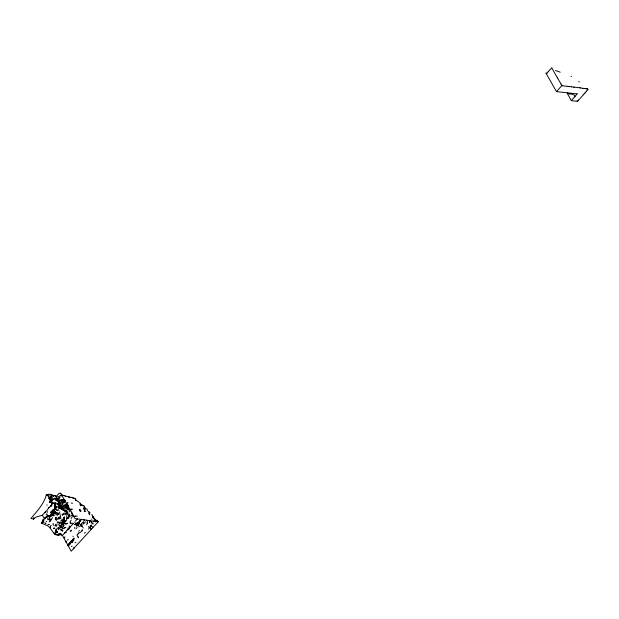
<?xml version="1.0" encoding="UTF-8"?>
<svg xmlns="http://www.w3.org/2000/svg" width="619" height="619" viewBox="0 0 619 619"><rect width="100%" height="100%" fill="white"/><g stroke="black" fill="none" stroke-linecap="round" stroke-linejoin="round"><path stroke-width="0.93" d="M57.946 519.356L59.501 517.291M94.398 519.914L94.405 518.977M56.847 525.113L56.584 526.135M91.496 521.422L91.202 522.274L91.496 521.422L91.581 521.902M52.77 514.087L52.29 515.72L50.479 516.029L52.306 514.613L51.733 516.014M58.534 507.65L59.238 508.067M79.859 520.726L79.843 521.647L80.78 519.805L80.052 521.082M60.794 505.932L59.532 505.947L59.099 505.259L59.672 503.379L60.368 503.131L58.573 501.15M61.877 525.957L61.838 524.61M57.041 507.781L56.236 506.752L55.339 508.044M64.407 519.573L64.252 521.662M588.05 89.182L587.702 89.151M91.852 514.466L92.889 516.911M59.347 505.692L60.987 503.379L64.268 501.816L64.817 500.856L61.273 501.197L60.933 501.777M69.591 514.149L69.63 516.54L68.825 517.592M65.993 511.263L67.162 511.921L66.659 518.057L67.03 518.529L67.765 517.855L68.632 518.366L68.26 518.536M63.54 507.178L63.448 506.071L62.279 506.342L62.38 507.704L64.631 505.971M65.629 513.615L66.171 513.12L65.629 513.615L64.84 512.795M78.845 522.413L79.441 521.206L78.845 522.413L79.116 522.111M49.211 524.633L48.862 524.192M62.124 509.066L62.681 509.669L62.148 508.973M51.563 499.084L49.721 498.504L49.636 497.498L50.209 497.893M59.896 506.187L58.635 505.414L57.791 506.69L58.325 506.706L59.099 505.259L58.248 502.798L59.432 501.746L60.368 503.131L59.501 501.599M64.121 514.497L63.711 513.267M60.662 533.973L61.157 535.002L62.434 535.396L71.216 551.212L98.096 521.933L97.4 520.556L95.752 520.138M587.462 88.664L587.346 88.935M71.804 540.542L74.04 539.66L72.377 542.167L71.634 542.422M47.508 518.451L47.903 519.844M66.132 513.615L66.171 513.12M65.537 514.737L65.591 514.118M65.018 503.951L65.049 506.141L65.931 504.942L66.906 504.911L67.169 504.098L67.827 504.64L67.27 504.717L67.773 504.949L67.548 505.568L66.829 505.398L65.668 507.479L64.763 507.402L63.54 509.607L60.616 508.439M67.889 545.757L68.949 543.83L69.746 544.356L68.299 545.857M51.787 511.317L50.82 512.346L53.041 513.112L50.82 512.346L53.513 510.335L55.958 507.17M51.338 501.583L54.31 498.303L54.89 498.883L56.19 498.156L56.669 496.074L59.068 493.258L60.84 493.42M77.537 523.287L76.439 525.02L77.615 522.66L76.918 523.334M64.453 519.326L64.121 521.105L62.867 522.459L63.27 520.78M587.926 89.515L586.533 91.155M50.789 501.065L50.743 501.46L50.89 500.585L49.311 498.976L49.334 498.125L47.268 494.697L46.448 494.535C44.019 503.943 37.001 511.232 30.95 518.459L33.519 519.039L34.068 518.536M68.547 497.026L69.189 497.343M73.034 539.366L73.514 538.723L72.315 540.108L74.001 538.391M64.183 502.466L63.865 500.384M69.111 525.941L69.282 526.568M90.56 527.024L90.753 525.639L90.56 527.024L91.21 525.717M93.028 524.192L93.167 523.04L91.813 523.303L92.424 523.132M45.543 517.26L45.141 518.722M52.499 517.654L50.356 521.322M55.37 531.234L55.462 530.622M73.978 538.592L74.056 538.05M55.045 506.543L55.083 507.147L55.362 504.346L53.698 502.907L53.087 503.069M51.052 511.921L53.807 510.675L54.774 509.731L54.642 508.772M71.224 542.569L70.102 543.869L69.452 543.436L71.231 541.942L71.371 541.145L72.377 542.167M84.857 508.895L85.221 507.905L83.813 505.63L81.615 505.065L79.634 502.582M89.631 521.299L89.43 522.405L90.637 520.208M91.163 524.811L90.9 526.251L91.697 525.546M65.715 504.887L65.188 505.174L65.893 504.5L66.813 504.617M583.253 88.316L584.522 88.432M65.328 507.998L65.668 507.479M57.644 518.877L58.604 517.035M62.991 523.72L62.782 522.831M53.211 523.357L52.986 524.417L54.17 525.817M59.115 533.965L59.254 533.292M79.511 509.731L80.803 510.969L80.687 510.551L80.702 511.333L79.487 510.172C80.648 511.162 78.76 508.973 80.238 510.017L79.735 509.723M58.016 498.047L58.201 497.227M59.099 505.259L59.084 504.044M55.958 524.78L56.128 524.053M60.538 516.478L60.739 515.712L60.538 516.888L59.966 516.161M77.63 525.786C79.851 518.057 77.344 529.291 77.158 524.316L77.174 525.036M55.083 507.147L55.184 506.768L54.696 507.031L56.182 507.271M52.29 511.789L52.507 511.015L51.826 511.58L52.46 510.667L53.698 510.822L53.11 509.924L53.567 509.514L54.046 510.412L53.567 509.514M75.394 500.167L75.588 499.084L74.164 498.457M60.716 507.572L60.058 508.091L61.242 508.006L61.188 507.154M55.323 512.408L55.532 511.681L54.782 511.286L55.323 512.408L54.108 512.54M69.189 497.382L69.32 496.933L65.831 496.276M62.542 524.649L63.293 520.672L63.641 519.952L64.322 519.968L63.819 520.355M49.218 522.01L50.657 519.821M42.525 522.142L41.326 522.776L41.55 523.156L42.463 521.384M69.181 515.186L68.082 518.018M55.671 504.245L56.368 503.146M67.169 504.098L66.906 504.911L66.558 504.493L67.146 503.835M49.737 498.202L49.636 497.498M69.444 508.261L67.548 509.723L69.429 508.872M66.016 541.857L66.256 541.099M59.292 534.646L58.534 535.265L55.919 534.793L56.089 534.267M67.796 506.497L68.082 505.63L66.829 505.398M62.759 502.373L62.883 501.978M83.89 522.227L83.526 522.916M47.237 512.439L47.501 511.689M42.626 522.227L42.332 523.21L41.953 522.846L42.672 521.136L44.065 520.068M55.176 533.299L57.041 528.448L58.294 527.682L62.233 527.721L63.881 525.16L63.324 523.96M62.666 509.151L63.386 508.663M50.874 515.759L51.153 515.016L52.128 514.9L46.642 517.02L48.584 516.114M61.358 508.864L60.755 508.377L61.42 507.379M73.568 548.689L73.947 547.722L73.475 548.798M50.077 517.12L50.278 516.61M72.005 541.787L73.22 540.07M95.311 521.059L95.589 521.763L96.208 520.966M57.087 503.765L57.76 504.377L58.325 503.448L60.252 504.795M50.572 498.69L49.953 499.038L50.317 499.711L51.354 499.796L49.783 499.2M74.582 528.394L74.767 527.342M87.418 510.985L87.016 508.988L84.091 508.787L85.6 508.826M579.144 99.504L578.719 99.999M87.055 523.016L87.287 522.513M62.751 506.218L63.881 504.949M50.65 526.521L49.93 527.752L53.559 532.866L55.919 534.793M61.382 495.958L62.055 495.169L65.374 495.943M71.185 520.068L69.962 522.157M56.507 532.797L57.126 532.038L57.397 532.541M49.211 518.118L49.388 517.283L49.009 519.062M53.079 499.479L51.331 500.376L50.1 502.527L51.346 502.272L52.073 503.216L54.743 503.394M58.534 535.265L61.08 534.313M62.666 523.388L62.952 522.792M51.509 506.079L51.849 505.398L48.731 507.735M56.546 507.309L55.284 508.741L55.811 508.872M80.756 520.734L80.78 519.805M62.117 504.733L64.268 501.816M51.926 497.359L51.725 496.686L51.926 497.359L50.959 496.724L50.131 497.351M70.365 542.383L71.44 540.712M60.353 522.954L60.677 522.335L61.621 522.343L60.089 522.188L59.3 523.248L59.47 523.999M586.526 91.163L583.578 94.568M45.907 517.453L42.85 519.774L43.562 520.146L42.672 521.136M46.263 514.799L46.804 513.801M49.265 507.123L46.998 510.396L42.231 515.279L35.817 517.128L33.519 519.039M59.099 518.954L59.47 518.281L60.995 518.01L60.244 518.304M71.347 530.158L70.651 531.404L71.162 530.553M44.808 518.923L42.231 515.279M68.198 539.358L67.564 540.194M50.108 520.316L50.797 519.124M49.311 498.976L49.334 498.125M60.685 523.132L61.173 522.026M72.353 540.24L71.703 541.261M65.831 511.503L67.162 511.921M71.216 518.428L72.237 516.687M548.148 71.703L547.072 73.127M50.495 506.133L52.808 503.17L51.926 504.137M55.741 524.448L55.393 525.028L55.942 526.421M84.532 523.287L85.399 521.84M59.145 504.454L58.635 505.414M62.233 524.339L61.908 523.566L62.001 524.254L62.457 523.573L62.859 523.813L62.473 523.953M63.788 524.324L63.293 523.697L66.063 520.873L67.03 518.529M64.306 537.957L65.034 536.774M73.483 515.008L72.671 515.983M62.086 507.17L62.859 506.814L61.142 505.971L62.534 503.92M67.726 509.948L65.629 507.65L66.032 506.388M548.194 71.642L551.746 67.788L554.075 71.982A7.536 5.439 -83.4 0 1 554.268 72.276L554.779 73.22A18.214 13.115 -83.6 0 1 554.988 73.499L555.328 74.288A1.509 1.083 -83.6 0 0 555.522 74.605L557.495 77.893M65.452 521.291L64.569 522.049M62.434 515.465L62.976 514.613M62.867 522.459L63.409 521.647M53.884 513.731L52.29 515.72L51.857 514.977L52.298 514.938M584.831 93.09L584.313 93.693M52.468 514.606L53.079 512.664L52.901 513.987M68.43 509.971L68.802 509.445M70.218 527.311L66.844 530.251M46.456 516.548L47.129 515.596M62.163 528.959L61.614 529.957L58.372 528.084M81.468 526.429L80.493 525.593L81.468 526.429L81.863 525.345L83.155 528.061M58.759 499.858L57.853 499.417L59.571 497.869M68.941 508.423L67.734 509.205L68.508 508.818M567.491 92.982C568.366 95.202 574.672 92.618 574.997 96.757M82.497 522.56L83.457 521.709M58.859 498.31L60.198 496.941M68.949 543.83L67.649 545.099M68.972 512.153L70.148 510.342L70.968 510.52M52.878 509.909L53.807 509.514M77.53 518.792L75.572 520.889M61.521 525.624L61.892 525.16L61.157 524.842M78.582 532.858L77.019 535.234L77.568 534.785M583.555 94.599L581.674 96.688A2.19 1.083 -29.5 0 1 581.419 96.997L579.694 98.924M49.93 527.752L50.557 526.97M78.567 533.717L79.449 532.626M73.885 523.086L70.396 526.668M83.372 519.859L84.238 519.751L84.331 520.749M65.885 506.559L66.991 505.406M54.356 505.344L54.836 504.787L54.209 505.321L54.464 505.878M60.917 520.509L62.333 520.153M69.351 544.457L68.663 545.045L69.351 544.457L69.003 544.086L69.746 544.356M62.434 535.396L66.96 530.444M56.236 514.838L58.673 514.188L57.165 515.047L57.791 514.768M63.362 519.24L63.819 518.722M59.927 511.921L57.861 514.257M578.703 100.015L577.535 101.323L571.345 100.642L577.14 93.879M55.323 504.841L55.818 504.276M94.637 519.581L92.347 515.689M54.588 509.05L56.136 507.433M57.582 534.994L58.604 533.857M546.507 73.429L546.02 73.204L556.442 91.62L561.804 85.662L562.563 85.786M567.221 93.307L571.337 100.634M82.048 523.14L80.656 524.68L81.29 524.131M58.441 496.763L61.413 494.867L62.055 495.169L61.413 494.867M64.422 516.672L63.633 517.732L64.461 518.443M63.78 514.25L64.159 513.84M68.957 527.875L70.396 526.351M75.75 524.44L75.255 524.974L75.936 523.063L75.549 523.968L76.06 524.425M72.454 540.093L71.812 540.789L73.042 539.319L72.585 539.59M80.478 505.537L81.081 504.887L82.675 505.414M71.239 541.393L69.545 543.188L70.102 543.869L69.599 543.668M75.967 528.881L77.174 527.465M59.973 525.755L59.579 525.887L60.376 526.351L59.579 525.887M77.027 523.945L77.615 522.66L76.361 523.496M63.246 518.768L63.974 518.026M88.424 529.106L89.569 527.945M53.559 509.917L53.706 510.404M86.544 524.889L87.565 522.769M61.134 527.264L61.575 526.498M68.082 505.63L66.101 508.145L68.879 507.394M61.157 535.002L60.677 533.918M54.72 515.101L55.122 514.722M52.22 503.131L52.63 502.752L52.847 503.224L52.073 503.216M85.352 532.332L84.393 533.129M52.863 511.108L53.868 510.172L53.513 510.335M69.792 543.691L71.371 541.145M48.414 516.625L49.69 515.666M95.589 521.763L96.634 520.819M68.361 514.188L68.848 513.747M83.774 523.612L82.652 524.239M57.76 504.377L58.101 503.247L58.766 503.758M58.929 501.808L58.364 502.295L58.882 502.752M48.862 516.378L49.412 515.913L48.29 516.579M61.32 523.682L62.504 522.885L62.287 522.297M55.3 534.127L55.818 533.717M69.065 509.855L69.87 509.228M80.122 532.526L81.368 531.551M43.198 521.809L43.639 521.477M46.657 516.757L45.28 517.507L44.908 518.59L44.661 518.196M51.888 513.677L51.323 513.491L52.182 513.197M65.01 510.474L65.599 510.033L64.198 510.041L66.055 511.039M71.231 541.942L71.858 541.695M50.356 519.001L49.636 519.89L48.684 519.511M49.528 498.868L48.893 497.947L49.257 498.357M74.698 522.39L75.224 522.01M55.06 502.721L54.573 503.054L55.594 502.907M62.968 522.181L63.169 521.569M44.715 512.679L45.829 511.944L45.04 512.284M88.827 512.184L89.252 512.06M42.866 520.045L43.817 519.952M50.851 505.545L51.57 505.089M76.547 526.367L77.313 525.214L77.576 525.546M54.116 528.216L53.582 528.541L54.348 528.301L54.108 527.752M53.435 512.501L55.532 511.681M66.101 542.267L66.604 541.973M80.083 511.139L80.493 510.489M95.287 520.177L95.914 520.223M69.452 543.436L69.846 543.784M65.08 527.21L63.525 528.347L64.593 528.069M53.443 515.906L54.07 515.542M84.671 508.609L85.136 508.346M67.633 544.79L68.423 544.356M65.351 505.994L65.893 505.708M64.167 522.691L65.374 523.883L67.324 523.488M67.355 518.064L67.765 517.855M56.909 496.337L56.236 496.198M81.615 505.065L80.965 504.647M79.015 526.8L79.41 526.607L78.474 525.384M70.489 516.176L72.353 514.846L71.734 511.975M59.556 504.632L60.267 504.284M61.676 506.489L62.279 506.342M71.301 546.538L72.106 546.136M62.38 507.704L61.242 508.006M575.113 87.124L574.347 87.178M63.262 526.243L63.734 526.026M50.735 499.046L51.191 498.837L50.317 499.711L50.131 499.169L50.75 499.471M53.83 532.487L54.518 533.957L54.929 533.771M47.771 494.751L46.208 495.146L48.437 494.318M78.559 531.056L79.464 530.669M61.954 509.066L62.829 508.694M47.864 524.804L48.855 524.386M91.504 519.202L92.022 518.985M54.696 507.031L56.383 506.783M74.976 542.84L75.975 542.437M56.159 520.3L56.708 520.084L56.414 519.627L55.362 519.264L55.478 517.778L56.337 517.306L55.362 519.264L56.855 519.326L56.321 518.931M61.575 506.094L60.786 505.537L59.354 505.978M60.476 500.647L58.681 500.647L59.354 500.454L59.656 501.344M64.453 523.442L66.063 523.334M50.82 512.346L51.779 511.998M95.488 521.105L96.069 521.299M41.326 522.776L42.293 522.436L41.728 522.498M60.879 530.738L61.436 530.545M45.775 517.128L47.214 516.633M68.013 505.398L67.548 505.568M54.472 510.002L55.192 509.77M53.242 513.592L53.969 513.383M56.476 497.382L56.012 496.84L56.414 496.732M56.538 532.162L57.126 532.038M46.727 505.073L47.222 504.972M72.369 540.851L72.864 540.751M59.3 502.21L57.095 500.16L58.588 500.198M67.293 523.689L65.374 523.883M72.485 503.355L71.185 502.999M50.596 525.57L51.269 525.454M57.095 500.16L58.248 499.982M63.123 500.253L62.062 500.183M70.388 497.258L69.792 497.529M51.826 512.989L52.731 512.88L52.932 513.399L52.747 512.625M60.647 495.711L61.165 495.649M50.936 515.186L52.383 515.263L50.704 514.01L51.601 515.116L52.158 514.59M585.117 88.486L587.214 88.811M54.573 509.182L54.774 509.731M56.631 531.342L55.965 531.396L55.872 530.715M58.41 507.085L59.331 507.479M53.11 509.924L53.954 509.87M582.402 88.262L582.85 88.269M61.885 514.149L62.836 514.095M90.885 528.177L90.366 527.883L91.295 529.485L91.117 528.912M71.905 497.39L73.444 498.357M55.362 508.307L55.88 508.292M46.936 517.12L46.518 517.128L47.825 515.681L47.361 514.699M53.435 495.455L55.401 495.889M65.181 527.697L65.831 527.69M62.558 500.036L64.972 500.407M84.192 511.464L84.958 511.456L84.145 509.754M73.94 498.566L74.93 498.597M579.399 87.759L580.251 87.883M61.072 500.137L59.919 500.036M64.152 500.663L65.49 501.073M65.544 500.384L61.505 499.974L62.496 500.253M60.6 534.081L59.61 534.035L59.625 534.483M47.268 494.697L48.638 494.759M51.609 502.342L50.193 501.963M579.229 87.743L575.802 87.349M56.252 499.889L57.157 499.935M567.793 86.374L568.745 86.467M59.138 514.01L60.376 514.08M70.048 523.047L70.914 523.094M573.867 87.124L574.262 87.163M71.061 509.042L72.199 509.128M573.782 87.117L571.6 86.838M562.578 85.786L567.778 86.366M70.852 497.227L74.938 498.372M568.799 86.474L571.554 86.83M70.458 523.117L71.727 523.241M546.91 73.174L546.02 73.204M69.97 509.305L72.044 509.53M556.466 91.627L577.07 93.871M75.41 515.952L77.367 516.192M585.295 88.618L587.617 88.958M67.742 528.123L69.026 528.464M43.469 522.328L44.081 522.405M52.166 498.187L53.017 498.303M584.622 88.478L584.847 88.471M54.17 503.727L54.913 503.843M89.329 512.339L90.095 512.725M62.418 499.912L63.177 500.028M64.686 510.76L65.893 511.255M61.745 495.192L63.827 495.571M61.49 508.849L60.739 508.632M60.585 493.049L73.46 516.045L75.704 516.408M581.999 88.169L580.274 87.89M79.588 503.99L80.563 504.152M48.762 495.85L50.054 496.09M50.023 502.187L49.628 502.11L50.387 500.338L49.628 502.11L50.1 502.527M98.119 521.794L74.961 518.583L73.46 516.045M93.206 517.19L93.732 517.91L92.68 516.3L93.229 517.747M83.774 507.758L84.215 507.859M46.023 521.391L46.696 521.554M57.683 503.611L58.395 503.789M64.655 510.938L65.188 511.077L64.538 510.706M560.226 72.199L555.545 70.527M58.906 508.284L59.625 508.485M61.9 500.129L61.041 499.827M64.763 507.402L65.629 507.65M95.102 519.867L95.574 520.006M47.013 494.364L47.973 494.666L49.257 494.148M67.076 502.45L68.09 502.783M60.283 508.524L60.979 508.756M60.399 506.404L60.894 506.582M58.039 503.704L58.79 503.99M50.897 495.099L52.561 495.602M46.448 494.535L47.23 494.844M63.672 519.705L64.322 519.968M65.096 501.684L62.565 501.622L62.968 501.336L61.768 501.669L61.838 502.226M55.617 499.897L57.227 500.725M58.14 507.704L58.557 507.882M62.318 509.607L63.262 510.017M51.292 511.936L51.942 512.215M49.822 494.217L51.493 494.991M56.035 500.229L58.395 501.537M83.611 508.261L84.091 508.787M44.963 523.04L46.015 523.597L45.62 523.202M78.984 502.156L75.851 500.036M41.55 523.156L47.725 525.833L50.069 527.636M64.376 510.489L64.964 510.768M50.495 494.55L55.501 495.896M51.416 496.956L50.959 496.724L51.547 497.072M57.474 499.278L56.19 498.156L57.296 498.945M93.461 517.244L92.517 516.022M50.89 500.585L51.516 500.91M65.529 496.229L64.771 495.757M93.678 517.724L92.672 516.107M63.579 510.35L62.426 509.383M63.796 510.474L64.337 510.776M51.346 502.272L51.864 502.566M61.815 519.511L62.596 519.968M69.32 496.933L69.955 497.529M61.142 508.547L60.291 508.044L60.755 508.377M58.287 499.123L59.029 499.564M59.068 518.041L59.556 518.691M72.624 523.31L73.096 523.597M54.89 498.883L55.872 499.726M578.765 81.507L579.322 82.01M49.288 498.21L49.721 498.504M52.073 510.946L52.592 511.309M55.014 504.16L55.787 504.725M68.616 544.349L69.011 544.635M56.012 496.84L56.608 497.289M68.616 529.508L68.16 529.152L69.019 529.996M51.331 500.376L52.019 501.344M93.647 517.639L95.744 520.432L94.622 518.854L95.341 519.975M66.411 511.441L66.914 511.843M54.565 513.182L55.184 513.7M56.739 530.924L57.513 531.597M56.7 498.643L57.706 499.518M65.916 510.273L66.473 510.768M571.499 76.524L571.105 76.284M53.342 515.031L52.839 514.582L52.878 515.325M55.462 499.548L54.31 498.303M58.48 505.181L58.898 505.568M88.432 511.433L89.059 512.037M65.637 510.985L66.303 511.627M61.482 508.895L61.188 508.447M59.068 517.809L59.47 518.281M60.786 505.537L61.142 505.971M54.975 508.717L55.416 509.244M58.186 500.446L59.192 501.491M83.89 506.102L84.346 506.69M86.482 520.169L87.573 521.631M80.145 505.089L80.687 505.847M72.872 536.193L73.181 536.627M89.345 513.36L89.832 514.072M70.164 542.701L70.434 543.095M58.016 509.507L58.96 510.528M58.341 534.638L58.627 535.079M57.699 523.125L57.149 521.701M66.519 511.959L66.821 512.439M561.804 85.662L561.054 84.099M83.735 508.671L85.414 511.402M577.519 101.323L577.225 100.719M55.323 505.831L55.13 505.414M57.629 499.03L57.853 499.417M561.046 84.091L557.526 78.04M59.068 522.614L58.65 521.879L58.774 522.645M88.664 513.174L89.616 514.892M77.499 536.139L78.288 537.586L78.234 536.812M583.245 94.274L583.469 94.692M63.672 524.765L63.881 525.16M97.64 521.082L98.096 521.933M57.002 496.531L57.126 496.686M61.993 520.548L62.225 521.005M92.788 527.783L92.27 526.483M56.507 497.475L56.987 498.605M60.616 525.175L60.848 525.74M64.144 517.724L64.33 518.258M55.532 504.771L55.733 505.39M62.233 527.721L62.449 528.371M79.549 521.817L79.441 521.206M75.626 499.332L75.882 500.183M54.371 533.369L54.518 533.957M59.184 523.581L59.3 524.076M51.803 502.458L51.88 502.876M51.168 499.618L51.276 500.237M42.2 522.281L42.27 522.707M94.018 520.687L94.134 521.538M67.038 513.329L67.146 514.281M65.893 504.5L65.931 504.942M58.163 524.355L58.225 525.105M65.637 520.347L65.684 520.966M68.593 515.078L68.624 515.689M60.879 533.532L60.917 534.367M33.697 517.453L33.751 518.884M55.756 529.067L55.772 529.833M58.465 529.059L58.48 529.74M80.694 510.776L80.702 511.333M82.288 529.972L81.932 530.955L82.288 529.972M53.396 495.873L53.211 496.616L53.396 495.873M56.994 512.981L56.84 513.422L57.405 512.888L56.994 512.981M62.798 530.166L62.38 531.087L62.798 530.166M55.578 512.694L55.106 513.252L56.461 512.648L55.578 512.694M75.348 524.425L74.613 524.533L75.348 524.425M65.552 532.557L64.755 532.843L66.233 532.564L65.552 532.557M68.028 507.781L66.929 507.712L68.028 507.781M88.695 526.854L89.585 527.311L88.695 526.854M79.603 523.914L78.977 523.558L79.603 523.914M57.42 510.513L56.515 509.832L57.42 510.513M570.989 80.47L570.989 80.47"/></g></svg>
